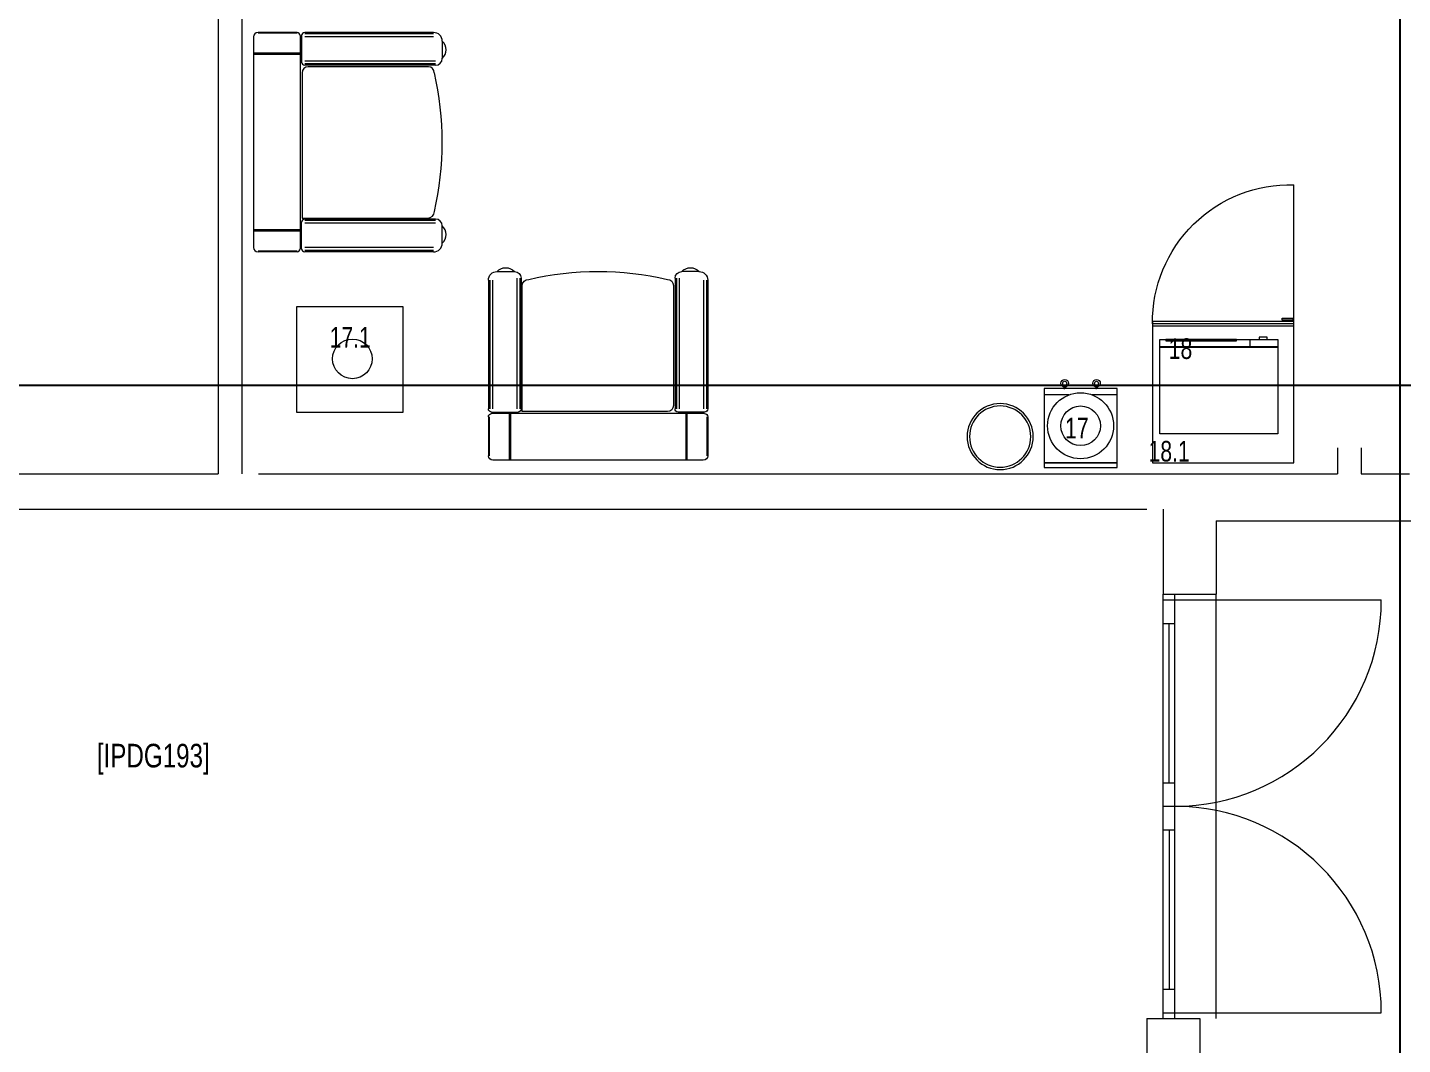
# Model space of a CAD drawing. Header units: metres. Extents: x -18745 to 220762, y -1579758 to -1356048.
# Drawn here: x 167892 to 173723, y -1450833 to -1446520 of the extents above; entities that cross this region are included whole.
import ezdxf

# ---------------------------------------------------------------- set-up
doc = ezdxf.new("R2010")
doc.units = ezdxf.units.M
doc.layers.get('0').update_dxf_attribs({"lineweight": 0})
for name, color, linetype, lineweight in [('A-100 - Copy$0$72_EGR_BASE_TEXT', 8, 'Continuous', 0), ('A-100 - Copy$0$Aluminum', 8, 'Continuous', 0), ('A-100 - Copy$0$Medical Equipment and Furniture', 8, 'Continuous', 0), ('A-100 - Copy$0$Medical Equipment and Furniture1', 8, 'Continuous', 5), ('A-100 - Copy$0$Proj', 8, 'Continuous', 0), ('A-100 - Copy$0$Walls', 8, 'Continuous', 0)]:
    doc.layers.add(name, color=color, linetype=linetype, lineweight=lineweight)
doc.layers.add('A-100 - Copy$0$axes', color=8, linetype='Continuous')
doc.styles.add('A-100 - Copy$0$X3G_ENTITY_257CFD', font='swisscl.ttf', dxfattribs={"height": 200})
doc.styles.add('A-100 - Copy$0$X3G_ENTITY_2587EA', font='swisscl.ttf', dxfattribs={"height": 200})

# ---------------------------------------------------------------- blocks, each defined once
blk = doc.blocks.new('A-100 - Copy$0$WM00001-P')
for radius in [0.14, 0.13]:
    blk.add_circle((0, 0), radius)
blk = doc.blocks.new('A-100 - Copy$0$WATER DISPENSER1')
at = {"layer": 'A-100 - Copy$0$Medical Equipment and Furniture1'}
for p, q in [((39.296, -0.3448), (39.1904, -0.3448)), ((39.5004, -0.3448), (39.3949, -0.3448))]:
    blk.add_line(p, q, dxfattribs=at)
blk.add_lwpolyline([(39.5004, -0.6333), (39.5004, -0.3183), (39.1904, -0.3183), (39.1904, -0.6333), (39.5004, -0.6333)], dxfattribs=at)
for points in [[(39.2749, -0.3183), (39.278, -0.3183), (39.278, -0.3118), (39.2749, -0.3118)], [(39.281, -0.3183), (39.278, -0.3183), (39.278, -0.3118), (39.281, -0.3118)], [(39.4098, -0.3183), (39.4129, -0.3183), (39.4129, -0.3118), (39.4098, -0.3118)], [(39.416, -0.3183), (39.4129, -0.3183), (39.4129, -0.3118), (39.416, -0.3118)], [(39.5004, -0.6333), (39.1904, -0.6333), (39.1904, -0.6529), (39.5004, -0.6529)]]:
    blk.add_lwpolyline(points, close=True, dxfattribs=at)
for centre, radius in [((39.278, -0.2956), 0.0161), ((39.278, -0.2956), 0.00834), ((39.4129, -0.2956), 0.0161), ((39.4129, -0.2956), 0.00834), ((39.3454, -0.4758), 0.14), ((39.3454, -0.4758), 0.084)]:
    blk.add_circle(centre, radius, dxfattribs=at)
blk = doc.blocks.new('A-100 - Copy$0$MICROWAVE')
at = {"layer": 'A-100 - Copy$0$Medical Equipment and Furniture1'}
for p, q in [((35.6435, -3.5463), (35.6435, -3.9463)), ((36.1435, -3.5463), (35.6435, -3.5463)), ((35.6883, -3.5368), (35.7218, -3.5368)), ((35.6883, -3.5463), (35.6883, -3.5368)), ((35.7218, -3.5463), (35.6883, -3.5463)), ((35.7218, -3.5368), (35.7218, -3.5463)), ((35.7624, -3.5463), (35.7624, -3.5771)), ((35.818, -3.5463), (36.1181, -3.5463)), ((35.818, -3.5523), (35.818, -3.5463)), ((36.1181, -3.5523), (35.818, -3.5523)), ((36.1181, -3.5463), (36.1181, -3.5523)), ((36.1435, -3.9463), (36.1435, -3.5463)), ((35.6435, -3.5771), (36.1435, -3.5771)), ((35.6435, -3.5783), (36.1435, -3.5783)), ((35.6435, -3.5796), (36.1435, -3.5796)), ((35.6435, -3.5808), (36.1435, -3.5808)), ((35.6435, -3.9463), (36.1435, -3.9463))]:
    blk.add_line(p, q, dxfattribs=at)
blk = doc.blocks.new('A-100 - Copy$0$UNDER COUNTER FRIDGE')
at = {"layer": 'A-100 - Copy$0$Medical Equipment and Furniture1', "ltscale": 10}
blk.add_line((35.575, -3.49), (35.575, -2.89), dxfattribs=at)
at = {"layer": 'A-100 - Copy$0$Medical Equipment and Furniture1'}
for p, q in [((35.575, -3.47), (36.175, -3.47)), ((35.575, -4.07), (35.575, -3.47)), ((35.575, -3.48), (36.175, -3.48)), ((35.575, -3.49), (36.175, -3.49)), ((36.175, -3.47), (36.175, -4.07)), ((36.175, -4.07), (35.575, -4.07))]:
    blk.add_line(p, q, dxfattribs=at)
for points in [[(35.58, -3.4648), (35.6243, -3.4648), (35.6243, -3.4564), (35.58, -3.4564)], [(35.58, -3.47), (35.6031, -3.47), (35.6031, -3.4648), (35.58, -3.4648)]]:
    blk.add_lwpolyline(points, close=True, dxfattribs=at)
at = {"layer": 'A-100 - Copy$0$Medical Equipment and Furniture1', "ltscale": 10}
blk.add_arc((35.5899, -3.475), 0.5852, 359.51044, 91.45249, dxfattribs=at)
blk = doc.blocks.new('A-100 - Copy$0$single seat')
at = {"layer": 'A-100 - Copy$0$Medical Equipment and Furniture1'}
for p, q in [((-972742.2, -381703.1), (-972742.2, -382595.5)), ((-972558.1, -381684), (-972723.2, -381684)), ((-972558.1, -381687.4), (-972723.2, -381687.4)), ((-972544.8, -381697.3), (-972544.8, -382601.1)), ((-972538.5, -381697.3), (-972538.5, -381809.5)), ((-971978.9, -381684), (-972525.2, -381684)), ((-971978.9, -381689.9), (-972525.2, -381689.9)), ((-971978.9, -381701.7), (-972525.2, -381701.7)), ((-972544.8, -381772.1), (-972742.2, -381772.1)), ((-972544.8, -381774.6), (-972742.2, -381774.6)), ((-971942.2, -381720.6), (-971942.2, -381794)), ((-972544.8, -381777.1), (-972742.2, -381777.1)), ((-971971, -381805.1), (-972525.2, -381805.1)), ((-971971, -381816.9), (-972525.2, -381816.9)), ((-971971, -381822.8), (-972525.2, -381822.8)), ((-972001, -381829.5), (-972511, -381829.5)), ((-972536.4, -381854.9), (-972536.4, -382471.4)), ((-972536.4, -382471.4), (-972003.7, -382471.4)), ((-971971, -382475.4), (-972525.2, -382475.4)), ((-972544.8, -382521), (-972742.2, -382521)), ((-972544.8, -382523.6), (-972742.2, -382523.6)), ((-972544.8, -382526.1), (-972742.2, -382526.1)), ((-972538.5, -382600.9), (-972538.5, -382488.7)), ((-971971, -382481.3), (-972525.2, -382481.3)), ((-971971, -382493.1), (-972525.2, -382493.1)), ((-971942.2, -382577.6), (-971942.2, -382504.2)), ((-972558.1, -382610.8), (-972723.2, -382610.8)), ((-972558.1, -382614.2), (-972723.2, -382614.2)), ((-971978.9, -382596.4), (-972525.2, -382596.4)), ((-971978.9, -382608.3), (-972525.2, -382608.3)), ((-971978.9, -382614.2), (-972525.2, -382614.2))]:
    blk.add_line(p, q, dxfattribs=at)
for centre, radius, start, end in [((-972723.2, -381703.1), 19.1, 90, 180), ((-972558.1, -381697.3), 13.3, 0, 90), ((-972525.2, -381697.3), 13.3, 90, 180), ((-971978.9, -381720.6), 36.6, 0, 90), ((-971976, -381757.3), 49.9, 312.64618, 47.35382), ((-972525.2, -381809.5), 13.3, 180, 270), ((-972511, -381854.9), 25.3, 90, 180), ((-972001, -381854.9), 25.3, 0, 90), ((-971971, -381794), 28.8, 270, 0), ((-973252.2, -382149.1), 1310, 347.02168, 12.97832), ((-972525.2, -382488.7), 13.3, 90, 180), ((-972003.7, -382443.3), 28.1, 270, 0), ((-971971, -382504.2), 28.8, 0, 90), ((-971976, -382540.9), 49.9, 312.64618, 47.35382), ((-971978.9, -382577.6), 36.6, 270, 0), ((-972723.2, -382595.1), 19.1, 180, 270), ((-972558.1, -382600.9), 13.3, 270, 0), ((-972525.2, -382600.9), 13.3, 180, 270)]:
    blk.add_arc(centre, radius, start, end, dxfattribs=at)
blk = doc.blocks.new('A-100 - Copy')
at = {"layer": 'A-100 - Copy$0$Aluminum'}
for p, q in [((172708.3, -1450722.7, 0), (172708.3, -1448922.7, 0)), ((172708.3, -1448947.7, 0), (172758.3, -1448947.7, 0)), ((172758.3, -1450722.7, 0), (172758.3, -1448922.7, 0)), ((172758.3, -1448947.7, 0), (173633.3, -1448947.7, 0)), ((172708.3, -1449047.7, 0), (172758.3, -1449047.7, 0)), ((172733.3, -1449722.7, 0), (172733.3, -1449047.7, 0)), ((172708.3, -1449722.7, 0), (172758.3, -1449722.7, 0)), ((172708.3, -1449822.7, 0), (172758.3, -1449822.7, 0)), ((172708.3, -1449922.7, 0), (172758.3, -1449922.7, 0)), ((172733.3, -1449922.7, 0), (172733.3, -1450597.7, 0)), ((172708.3, -1450597.7, 0), (172758.3, -1450597.7, 0)), ((172708.3, -1450697.7, 0), (172758.3, -1450697.7, 0)), ((172758.3, -1450697.7, 0), (173633.3, -1450697.7, 0))]:
    blk.add_line(p, q, dxfattribs=at)
for centre, start, end in [((172758.3, -1448947.7, 0), 270, 0), ((172758.3, -1450697.7, 0), 0, 90)]:
    blk.add_arc(centre, 875, start, end, dxfattribs=at)
at = {"layer": 'A-100 - Copy$0$axes'}
for p, q in [((173713.3, -1477303.3, 0), (173713.3, -1391762.7, 0)), ((181015.3, -1448037.7, 2.4), (83877.8, -1448037.7, 2.4))]:
    blk.add_line(p, q, dxfattribs=at)
at = {"layer": 'A-100 - Copy$0$Medical Equipment and Furniture', "elevation": 0}
blk.add_lwpolyline([(169034.4, -1448153), (169034.4, -1447703), (169484.4, -1447703), (169484.4, -1448153)], close=True, dxfattribs=at)
at = {"layer": 'A-100 - Copy$0$Medical Equipment and Furniture'}
blk.add_circle((169269.8, -1447925.4, 0), 84, dxfattribs=at)
at = {"layer": 'A-100 - Copy$0$Proj'}
blk.add_line((172933.3, -1450722.7, 0), (172933.3, -1448922.7, 0), dxfattribs=at)
at = {"layer": 'A-100 - Copy$0$Walls'}
for p, q in [((168701.1, -1445272.7, -2.4), (168701.1, -1448412.7, 0)), ((168801.1, -1445372.7, -2.4), (168801.1, -1448412.7, 0)), ((173448.3, -1448302.7, 0), (173448.3, -1448412.7, 0)), ((173548.3, -1448302.7, 0), (173548.3, -1448412.7, 0)), ((166778.3, -1448412.7, 0), (168701.1, -1448412.7, 0)), ((168871.1, -1448412.7, 0), (173448.3, -1448412.7, 0)), ((173548.3, -1448412.7, 2200), (173753.3, -1448412.7, 2200)), ((165962.2, -1448562.7, 0), (172638.3, -1448562.7, 0)), ((172708.3, -1448562.7, 2200), (172708.3, -1448922.7, 2200)), ((172933.3, -1448612.7, 0), (172933.3, -1448922.7, 0)), ((172933.3, -1448612.7, 0), (173978.3, -1448612.7, 0)), ((172708.3, -1448922.7, 0), (172933.3, -1448922.7, 0)), ((172638.3, -1450722.7, 2200), (172638.3, -1451032.7, 2200)), ((172638.3, -1450722.7, 0), (172863.3, -1450722.7, 0)), ((172863.3, -1450722.7, 0), (172863.3, -1451032.7, 0))]:
    blk.add_line(p, q, dxfattribs=at)
at = {"layer": 'A-100 - Copy$0$Walls', "elevation": 0}
blk.add_lwpolyline([(172813.3, -1450722.7), (172813.3, -1450722.7)], dxfattribs=at)
at = {"layer": 'A-100 - Copy$0$Medical Equipment and Furniture'}
blk.add_blockref('A-100 - Copy$0$single seat', (1141593, -1064857.3, 0), dxfattribs=at)
at = {"layer": 'A-100 - Copy$0$Medical Equipment and Furniture', "yscale": 1000, "zscale": 1000}
for name, p, xscale in [('A-100 - Copy$0$UNDER COUNTER FRIDGE', (208837.8, -1444296.6, 0), -1000), ('A-100 - Copy$0$MICROWAVE', (208837.8, -1444296.6, 0), -1000), ('A-100 - Copy$0$WATER DISPENSER1', (133012.7, -1447733.2, 0), 1000)]:
    blk.add_blockref(name, p, dxfattribs=dict(at, xscale=xscale))
at = {"layer": 'A-100 - Copy$0$Medical Equipment and Furniture', "xscale": -1, "rotation": 270}
blk.add_blockref('A-100 - Copy$0$single seat', (552460.9, -475612.6, 0), dxfattribs=at)
at = {"layer": 'A-100 - Copy$0$Medical Equipment and Furniture', "extrusion": (-2.26902e-18, -2.24019e-05, -1), "xscale": 1000.000000000002, "yscale": 1000.000000000002, "zscale": 1000.000000000002, "rotation": 270}
blk.add_blockref('A-100 - Copy$0$WM00001-P', (-172017, -1448255, 32.5), dxfattribs=at)
at = {"layer": 'A-100 - Copy$0$72_EGR_BASE_TEXT', "insert": (168425.4, -1449557.7), "char_height": 100, "attachment_point": 2, "style": 'A-100 - Copy$0$X3G_ENTITY_2587EA'}
blk.add_mtext('[IPDG193]', dxfattribs=at)
at = {"layer": 'A-100 - Copy$0$Medical Equipment and Furniture', "char_height": 87.47, "attachment_point": 2, "style": 'A-100 - Copy$0$X3G_ENTITY_257CFD'}
for s, insert in [('17.1', (169260.8, -1447789.9, 0)), ('18', (172781.9, -1447838.2, 0)), ('17', (172342.2, -1448175.1, 0)), ('18.1', (172733.6, -1448273.1, 0))]:
    blk.add_mtext(s, dxfattribs=dict(at, insert=insert))

msp = doc.modelspace()

# ---------------------------------------------------------------- block references
msp.add_blockref('A-100 - Copy', (0, 0))

doc.saveas('drawing.dxf')
